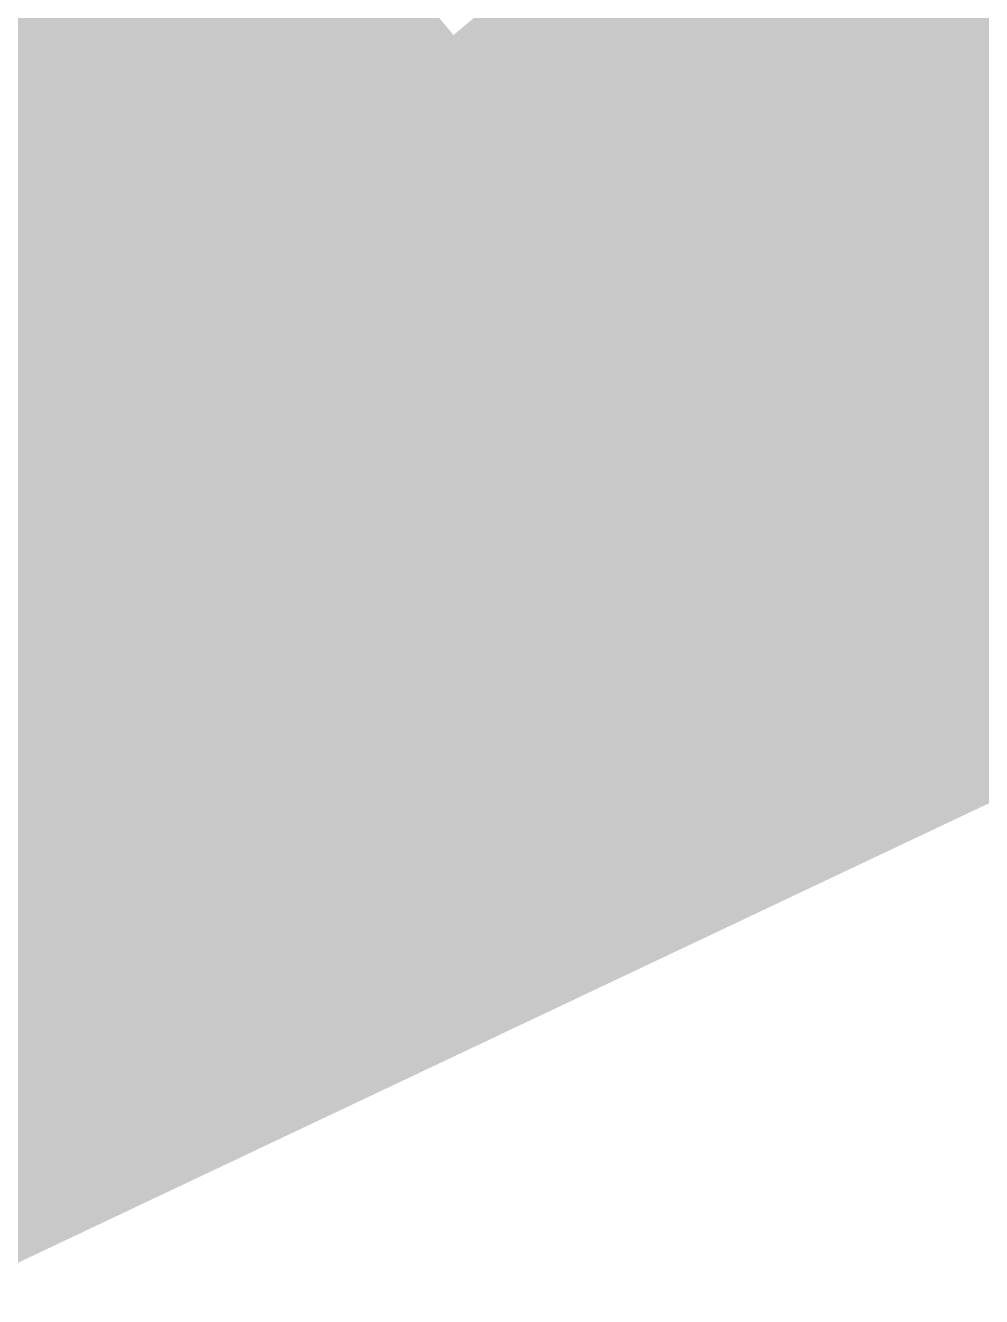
# Model space of a CAD drawing. Header units: inches. Extents: x 1 to 35.5, y 1 to 35.6.
# Drawn here: x 25.6127 to 25.8739, y 2.7352 to 3.0823 of the extents above; entities that cross this region are included whole.
import ezdxf

# ---------------------------------------------------------------- set-up
doc = ezdxf.new("R2010")
doc.units = ezdxf.units.IN
for name, color, linetype in [('Mechanical 2', 216, 'Continuous'), ('Top 3D Body', 56, 'Continuous'), ('Top Assembly', 56, 'Continuous'), ('Top Courtyard', 56, 'Continuous'), ('Top Overlay', 2, 'Continuous')]:
    doc.layers.add(name, color=color, linetype=linetype)

# ---------------------------------------------------------------- blocks, each defined once
blk = doc.blocks.new('CWF_2_12')
at = {"layer": 'Top 3D Body'}
for points in [[(4.95, 2.225, 0.2, 0.2, 0), (-2.5, 2.225, 0.2, 0.2, 0)], [(4.95001, -3.37499, 0.2, 0.2, 0), (4.95, 2.225, 0.2, 0.2, 0)]]:
    blk.add_lwpolyline(points, format="xyseb", dxfattribs=at)
blk.add_lwpolyline([(4.9, 2.225, 0.1, 0.1, 1), (5, 2.225, 0.1, 0.1, 1)], format="xyseb", close=True, dxfattribs=at)
blk.add_lwpolyline([(4.9, 2.225, 0.1, 0.1, 1), (5, 2.225, 0.1, 0.1, 1)], format="xyseb", close=True, dxfattribs=at)
at = {"layer": 'Top Assembly'}
for points in [[(4.95, 2.225, 0.2, 0.2, 0), (-2.5, 2.225, 0.2, 0.2, 0)], [(4.95001, -3.37499, 0.2, 0.2, 0), (4.95, 2.225, 0.2, 0.2, 0)]]:
    blk.add_lwpolyline(points, format="xyseb", dxfattribs=at)
blk.add_lwpolyline([(4.9, 2.225, 0.1, 0.1, 1), (5, 2.225, 0.1, 0.1, 1)], format="xyseb", close=True, dxfattribs=at)
blk.add_lwpolyline([(4.9, 2.225, 0.1, 0.1, 1), (5, 2.225, 0.1, 0.1, 1)], format="xyseb", close=True, dxfattribs=at)
at = {"layer": 'Top Courtyard'}
for points in [[(4.95, 2.225, 0.2, 0.2, 0), (-2.5, 2.225, 0.2, 0.2, 0)], [(4.95001, -3.37499, 0.2, 0.2, 0), (4.95, 2.225, 0.2, 0.2, 0)]]:
    blk.add_lwpolyline(points, format="xyseb", dxfattribs=at)
blk.add_lwpolyline([(4.9, 2.225, 0.1, 0.1, 1), (5, 2.225, 0.1, 0.1, 1)], format="xyseb", close=True, dxfattribs=at)
blk.add_lwpolyline([(4.9, 2.225, 0.1, 0.1, 1), (5, 2.225, 0.1, 0.1, 1)], format="xyseb", close=True, dxfattribs=at)
at = {"layer": 'Top Overlay'}
for points in [[(4.95, 2.21735, 0.2, 0.2, 0), (-2.50764, 2.21736, 0.2, 0.2, 0)], [(4.95001, -3.37499, 0.2, 0.2, 0), (4.95, 2.21735, 0.2, 0.2, 0)]]:
    blk.add_lwpolyline(points, format="xyseb", dxfattribs=at)
blk.add_lwpolyline([(4.9, 2.21735, 0.1, 0.1, 1), (5, 2.21735, 0.1, 0.1, 1)], format="xyseb", close=True, dxfattribs=at)
blk.add_lwpolyline([(4.9, 2.21735, 0.1, 0.1, 1), (5, 2.21735, 0.1, 0.1, 1)], format="xyseb", close=True, dxfattribs=at)

msp = doc.modelspace()

# ---------------------------------------------------------------- linework, layer by layer
at = {"layer": 'Mechanical 2'}
msp.add_lwpolyline([(35.125, 18.125, 0.25, 0.25, 1), (1.125, 18.125, 0.25, 0.25, 1)], format="xyseb", close=True, dxfattribs=at)

# ---------------------------------------------------------------- block references
at = {"rotation": 220}
msp.add_blockref('CWF_2_12', (28.08393, 7.81915), dxfattribs=at)

doc.saveas('drawing.dxf')
